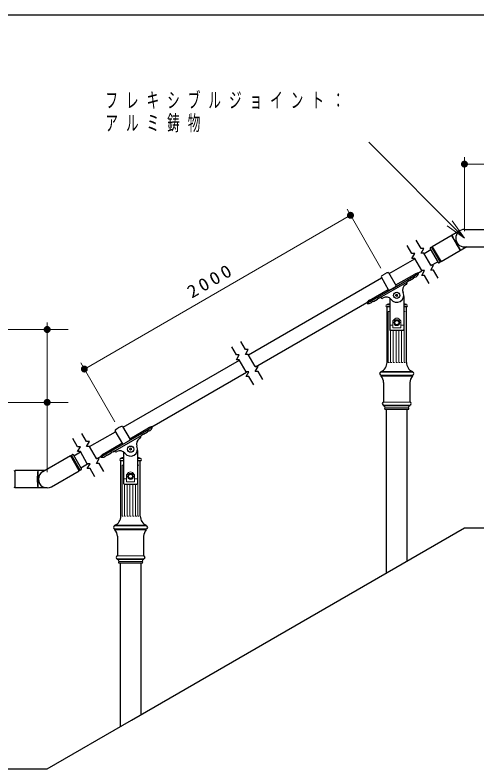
# Model space of a CAD drawing. Units: millimetres on the paper, scale 1:20. Extents: x -365 to 0, y 0 to 257.
# Drawn here: x -128.9 to -62.7, y 149 to 257 of the extents above; entities that cross this region are included whole.
import ezdxf

# ---------------------------------------------------------------- set-up
doc = ezdxf.new("R2010")
doc.units = ezdxf.units.MM
doc.layers.add('1_20', color=3, linetype='Continuous', lineweight=25)
doc.layers.add('NAKAMURA図枠', color=7, linetype='Continuous', lineweight=13)
doc.styles.add('ＭＳ ゴシック', font='')
doc.styles.get('ＭＳ ゴシック').set_extended_font_data('MS Gothic')

# ---------------------------------------------------------------- blocks, each defined once
blk = doc.blocks.new('filled_dot')
at = {"color": 0, "linetype": 'Continuous', "lineweight": -2, "const_width": 1.25}
blk.add_lwpolyline([(-0.625, 0, 1), (0.625, 0, 1)], format="xyb", close=True, dxfattribs=at)
blk = doc.blocks.new('open_arrow')
at = {"color": 0, "linetype": 'Continuous', "lineweight": -2}
blk.add_lwpolyline([(7.5, 1.25), (0, 0), (7.5, -1.25)], dxfattribs=at)

msp = doc.modelspace()

# ---------------------------------------------------------------- linework, layer by layer
at = {"layer": '1_20', "color": 7, "lineweight": 13}
for p, q in [((-64.505, 225.045), (-78.197, 238.78)), ((-64.505, 226.045), (-64.505, 236.658)), ((-64.505, 235.658), (-34.505, 235.658)), ((-76.462, 220.754), (-81.331, 229.187)), ((-118.971, 206.301), (-80.831, 228.321)), ((-75.206, 215.546), (-75.601, 215.546)), ((-75.206, 215.496), (-75.601, 215.496)), ((-72.81, 215.546), (-73.206, 215.546)), ((-72.81, 215.496), (-73.206, 215.496)), ((-75.264, 214.546), (-75.412, 214.546)), ((-75.412, 207.246), (-75.412, 214.546)), ((-73.147, 214.546), (-72.999, 214.546)), ((-73.147, 214.546), (-73.147, 207.246)), ((-124.296, 202.525), (-124.296, 212.964)), ((-74.781, 213.192), (-74.486, 213.481)), ((-74.781, 213.192), (-74.781, 212.188)), ((-73.631, 213.192), (-73.925, 213.481)), ((-73.631, 213.192), (-73.631, 212.188)), ((-229.796, 211.964), (-121.296, 211.964)), ((-75.206, 212.575), (-74.781, 212.575)), ((-75.088, 211.846), (-75.088, 207.246)), ((-74.781, 212.188), (-73.631, 212.188)), ((-74.711, 207.246), (-74.711, 211.846)), ((-74.306, 211.846), (-74.306, 207.246)), ((-73.895, 207.246), (-73.895, 211.846)), ((-73.631, 212.575), (-73.206, 212.575)), ((-73.502, 207.246), (-73.502, 211.846)), ((-75.412, 207.246), (-75.412, 207.416)), ((-114.602, 198.734), (-119.471, 207.167)), ((-75.412, 207.246), (-75.264, 207.246)), ((-75.088, 207.246), (-74.91, 207.246)), ((-74.711, 207.246), (-74.516, 207.246)), ((-74.306, 207.246), (-74.106, 207.246)), ((-73.895, 207.246), (-73.701, 207.246)), ((-73.502, 207.246), (-73.324, 207.246)), ((-72.999, 207.246), (-73.147, 207.246)), ((-76.456, 205.946), (-71.956, 205.946)), ((-71.956, 205.846), (-76.456, 205.846)), ((-71.956, 205.446), (-76.456, 205.446)), ((-71.956, 205.296), (-76.456, 205.296)), ((-124.296, 191.525), (-124.296, 202.525)), ((-151.831, 201.525), (-121.296, 201.525)), ((-72.331, 201.546), (-76.081, 201.546)), ((-72.331, 201.146), (-76.081, 201.146)), ((-76.081, 201.046), (-72.331, 201.046)), ((-75.856, 200.746), (-72.556, 200.746)), ((-113.346, 193.526), (-113.742, 193.526)), ((-113.346, 193.476), (-113.742, 193.476)), ((-110.95, 193.526), (-111.346, 193.526)), ((-110.95, 193.476), (-111.346, 193.476)), ((-113.405, 192.526), (-113.553, 192.526)), ((-113.553, 185.226), (-113.553, 192.526)), ((-111.287, 192.526), (-111.14, 192.526)), ((-111.287, 192.526), (-111.287, 185.226)), ((-112.921, 191.171), (-112.627, 191.461)), ((-112.921, 191.171), (-112.921, 190.168)), ((-111.771, 191.171), (-112.066, 191.461)), ((-111.771, 191.171), (-111.771, 190.168)), ((-113.346, 190.555), (-112.921, 190.555)), ((-112.921, 190.168), (-111.771, 190.168)), ((-111.771, 190.555), (-111.346, 190.555)), ((-113.228, 189.826), (-113.228, 185.226)), ((-112.851, 185.226), (-112.851, 189.826)), ((-112.446, 189.826), (-112.446, 185.226)), ((-112.035, 185.226), (-112.035, 189.826)), ((-111.642, 185.226), (-111.642, 189.826)), ((-113.553, 185.226), (-113.553, 185.395)), ((-113.553, 185.226), (-113.405, 185.226)), ((-113.228, 185.226), (-113.05, 185.226)), ((-112.851, 185.226), (-112.657, 185.226)), ((-112.446, 185.226), (-112.246, 185.226)), ((-112.035, 185.226), (-111.841, 185.226)), ((-111.642, 185.226), (-111.464, 185.226)), ((-111.14, 185.226), (-111.287, 185.226)), ((-114.596, 183.926), (-110.096, 183.926)), ((-110.096, 183.826), (-114.596, 183.826)), ((-110.096, 183.426), (-114.596, 183.426)), ((-110.096, 183.276), (-114.596, 183.276)), ((-110.471, 179.526), (-114.221, 179.526)), ((-110.471, 179.126), (-114.221, 179.126)), ((-114.221, 179.026), (-110.471, 179.026)), ((-113.996, 178.726), (-110.696, 178.726))]:
    msp.add_line(p, q, dxfattribs=at)
at = {"layer": '1_20'}
for p, q in [((-65.13, 226.127), (-69.114, 223.827)), ((-64.505, 226.295), (-59.905, 226.295)), ((-65.05, 223.287), (-66.3, 225.452)), ((-69.411, 223.541), (-68.261, 221.549)), ((-69.244, 223.752), (-69.374, 223.677)), ((-69.244, 223.752), (-67.994, 221.587)), ((-69.114, 223.827), (-67.864, 221.662)), ((-64.171, 223.795), (-67.864, 221.662)), ((-64.505, 223.795), (-59.905, 223.795)), ((-70.299, 222.854), (-69.336, 223.411)), ((-75.29, 219.973), (-71.598, 222.104)), ((-69.299, 221.122), (-68.336, 221.679)), ((-67.994, 221.587), (-68.124, 221.512)), ((-71.173, 220.04), (-70.598, 220.372)), ((-95.449, 208.334), (-76.372, 219.348)), ((-76.453, 219.489), (-75.365, 217.604)), ((-76.282, 219.692), (-75.962, 219.888)), ((-75.632, 220.067), (-75.962, 219.888)), ((-75.371, 220.114), (-74.282, 218.229)), ((-74.789, 217.857), (-71.542, 219.732)), ((-74.313, 218.347), (-71.635, 219.893)), ((-72.357, 218.981), (-71.783, 219.313)), ((-71.491, 219.481), (-71.421, 219.522)), ((-71.094, 219.956), (-71.14, 220.036)), ((-76.688, 216.481), (-72.649, 218.813)), ((-74.322, 218.313), (-74.279, 218.239)), ((-74.296, 218.221), (-74.282, 218.229)), ((-72.827, 218.422), (-72.929, 218.363)), ((-72.797, 218.655), (-72.778, 218.523)), ((-78.139, 216.138), (-75.452, 217.69)), ((-78.037, 215.982), (-74.789, 217.857)), ((-75.418, 217.68), (-75.375, 217.606)), ((-75.365, 217.604), (-75.351, 217.611)), ((-75.115, 217.672), (-74.466, 218.047)), ((-77.554, 215.981), (-76.979, 216.313)), ((-76.477, 216.53), (-76.372, 216.448)), ((-76.26, 216.44), (-76.158, 216.499)), ((-75.206, 216.449), (-75.206, 211.946)), ((-74.206, 216.991), (-74.331, 216.918)), ((-74.331, 216.774), (-74.331, 216.918)), ((-74.206, 216.702), (-74.331, 216.774)), ((-74.081, 216.918), (-74.206, 216.991)), ((-74.081, 216.774), (-74.206, 216.702)), ((-74.081, 216.774), (-74.081, 216.918)), ((-73.206, 216.675), (-73.206, 211.946)), ((-94.449, 206.602), (-78.488, 215.817)), ((-78.455, 215.706), (-78.501, 215.786)), ((-77.916, 215.772), (-77.845, 215.813)), ((-75.601, 215.546), (-75.601, 215.496)), ((-75.206, 215.196), (-75.601, 215.196)), ((-75.601, 207.246), (-75.601, 215.196)), ((-72.81, 215.196), (-73.206, 215.196)), ((-72.81, 215.546), (-72.81, 215.496)), ((-72.81, 207.246), (-72.81, 215.196)), ((-74.393, 213.271), (-74.581, 212.946)), ((-74.581, 212.946), (-74.393, 212.621)), ((-74.018, 213.271), (-74.393, 213.271)), ((-73.831, 212.946), (-74.018, 213.271)), ((-74.018, 212.621), (-73.831, 212.946)), ((-75.106, 211.846), (-73.306, 211.846)), ((-74.393, 212.621), (-74.018, 212.621)), ((-113.43, 197.953), (-96.748, 207.584)), ((-109.314, 198.02), (-95.748, 205.852)), ((-76.456, 205.846), (-76.456, 205.946)), ((-76.456, 205.296), (-76.456, 205.446)), ((-71.956, 205.846), (-71.956, 205.946)), ((-71.956, 205.296), (-71.956, 205.446)), ((-76.081, 204.374), (-76.081, 201.546)), ((-72.331, 204.374), (-72.331, 201.546)), ((-76.081, 201.046), (-76.081, 201.146)), ((-72.331, 201.046), (-72.331, 201.146)), ((-75.856, 200.546), (-72.556, 200.546)), ((-75.706, 200.546), (-75.706, 177.078)), ((-72.706, 178.81), (-72.706, 200.546)), ((-114.422, 197.672), (-114.102, 197.868)), ((-113.773, 198.047), (-114.102, 197.868)), ((-113.511, 198.094), (-112.422, 196.208)), ((-112.93, 195.837), (-109.682, 197.712)), ((-112.453, 196.327), (-109.775, 197.873)), ((-109.234, 197.936), (-109.28, 198.016)), ((-118.224, 195.185), (-114.512, 197.328)), ((-114.828, 194.461), (-110.789, 196.793)), ((-114.594, 197.469), (-113.505, 195.583)), ((-110.937, 196.635), (-110.918, 196.503)), ((-110.498, 196.961), (-109.923, 197.293)), ((-109.632, 197.461), (-109.561, 197.502)), ((-116.279, 194.118), (-113.592, 195.669)), ((-116.177, 193.962), (-112.93, 195.837)), ((-113.558, 195.66), (-113.515, 195.586)), ((-113.505, 195.583), (-113.491, 195.591)), ((-113.256, 195.651), (-112.606, 196.026)), ((-112.463, 196.293), (-112.42, 196.218)), ((-112.436, 196.2), (-112.422, 196.208)), ((-110.967, 196.402), (-111.069, 196.343)), ((-120.466, 193.891), (-119.523, 194.435)), ((-114.617, 194.51), (-114.512, 194.427)), ((-114.4, 194.419), (-114.298, 194.478)), ((-113.346, 194.428), (-113.346, 189.926)), ((-112.346, 194.97), (-112.471, 194.898)), ((-112.471, 194.754), (-112.471, 194.898)), ((-112.346, 194.682), (-112.471, 194.754)), ((-112.221, 194.898), (-112.346, 194.97)), ((-112.221, 194.754), (-112.346, 194.682)), ((-112.221, 194.754), (-112.221, 194.898)), ((-111.346, 194.655), (-111.346, 189.926)), ((-124.921, 191.607), (-120.938, 193.907)), ((-119.688, 191.742), (-120.938, 193.907)), ((-120.808, 193.982), (-120.678, 194.057)), ((-119.558, 191.817), (-120.808, 193.982)), ((-119.391, 192.029), (-120.541, 194.02)), ((-117.224, 193.453), (-116.629, 193.797)), ((-116.595, 193.686), (-116.641, 193.766)), ((-116.056, 193.752), (-115.985, 193.793)), ((-115.694, 193.961), (-115.119, 194.293)), ((-113.742, 193.526), (-113.742, 193.476)), ((-110.95, 193.526), (-110.95, 193.476)), ((-119.466, 192.158), (-118.523, 192.703)), ((-113.346, 193.176), (-113.742, 193.176)), ((-113.742, 185.226), (-113.742, 193.176)), ((-110.95, 193.176), (-111.346, 193.176)), ((-110.95, 185.226), (-110.95, 193.176)), ((-128.896, 189.275), (-128.896, 191.775)), ((-124.631, 191.775), (-128.896, 191.775)), ((-125.646, 191.775), (-125.646, 189.275)), ((-123.671, 189.442), (-119.688, 191.742)), ((-119.558, 191.817), (-119.428, 191.892)), ((-112.534, 191.251), (-112.721, 190.926)), ((-112.158, 191.251), (-112.534, 191.251)), ((-111.971, 190.926), (-112.158, 191.251)), ((-112.721, 190.926), (-112.534, 190.601)), ((-112.534, 190.601), (-112.158, 190.601)), ((-112.158, 190.601), (-111.971, 190.926)), ((-124.296, 189.275), (-128.896, 189.275)), ((-113.246, 189.826), (-111.446, 189.826)), ((-114.596, 183.826), (-114.596, 183.926)), ((-110.096, 183.826), (-110.096, 183.926)), ((-114.596, 183.276), (-114.596, 183.426)), ((-112.216, 155.999), (-64.505, 183.545)), ((-110.096, 183.276), (-110.096, 183.426)), ((-64.505, 183.545), (-25.01, 183.545)), ((-114.221, 182.354), (-114.221, 179.526)), ((-110.471, 182.354), (-110.471, 179.526)), ((-114.221, 179.026), (-114.221, 179.126)), ((-113.996, 178.526), (-110.696, 178.526)), ((-113.846, 178.526), (-113.846, 155.058)), ((-110.846, 156.79), (-110.846, 178.526)), ((-110.471, 179.026), (-110.471, 179.126)), ((-124.296, 149.025), (-112.216, 155.999)), ((-356.716, 149.025), (-124.296, 149.025))]:
    msp.add_line(p, q, dxfattribs=at)
for points in [[(-68.248, 219.302), (-68.924, 220.472), (-69.324, 220.472), (-68.924, 221.165), (-69.324, 221.165), (-70.324, 222.897), (-70.724, 222.897), (-70.324, 223.59), (-70.724, 223.59), (-71.4, 224.76)], [(-69.547, 218.552), (-70.223, 219.722), (-70.623, 219.722), (-70.223, 220.415), (-70.623, 220.415), (-71.623, 222.147), (-72.023, 222.147), (-71.623, 222.84), (-72.023, 222.84), (-72.699, 224.01)], [(-94.702, 204.04), (-95.377, 205.211), (-95.777, 205.211), (-95.377, 205.904), (-95.777, 205.904), (-96.777, 207.636), (-97.177, 207.636), (-96.777, 208.328), (-97.177, 208.328), (-97.853, 209.499)], [(-93.403, 204.79), (-94.078, 205.961), (-94.478, 205.961), (-94.078, 206.654), (-94.478, 206.654), (-95.478, 208.386), (-95.878, 208.386), (-95.478, 209.078), (-95.878, 209.078), (-96.554, 210.249)], [(-116.168, 191.625), (-116.844, 192.795), (-117.244, 192.795), (-116.844, 193.488), (-117.244, 193.488), (-118.244, 195.22), (-118.644, 195.22), (-118.244, 195.913), (-118.644, 195.913), (-119.319, 197.083)], [(-117.467, 190.875), (-118.143, 192.045), (-118.543, 192.045), (-118.143, 192.738), (-118.543, 192.738), (-119.543, 194.47), (-119.943, 194.47), (-119.543, 195.163), (-119.943, 195.163), (-120.619, 196.333)]]:
    msp.add_lwpolyline(points, dxfattribs=at)
for centre, radius in [((-74.206, 216.846), 0.45), ((-74.206, 212.946), 0.312), ((-112.346, 194.826), 0.45), ((-112.346, 190.926), 0.312)]:
    msp.add_circle(centre, radius, dxfattribs=at)
at = {"layer": '1_20', "color": 7, "lineweight": 13}
for centre in [(-74.206, 212.946), (-112.346, 190.926)]:
    msp.add_circle(centre, 0.425, dxfattribs=at)
at = {"layer": '1_20'}
for centre, radius, start, end in [((-64.505, 225.045), 1.25, 90, 270), ((-55.375, 230.316), 11.959, 204, 216), ((-69.324, 223.591), 0.1, 120, 210), ((-69.179, 223.79), 0.075, 210, 30), ((-68.174, 221.599), 0.1, 210, 300), ((-67.929, 221.625), 0.075, 30, 210), ((-75.842, 219.147), 0.7, 128.89234, 150.77855), ((-75.38, 219.414), 0.7, 89.22145, 111.10766), ((-70.879, 218.084), 1.526, 113.66623, 126.33377), ((-71.085, 218.913), 1.124, 92.82409, 119.32197), ((-68.914, 215.051), 5.368, 113.95761, 119.30569), ((-71.773, 220.127), 0.7, 300.1917, 345.85928), ((-74.728, 218.473), 0.5, 301.58648, 331.84923), ((-74.301, 218.325), 0.025, 120, 210), ((-74.286, 218.235), 0.0075, 300, 30), ((-72.491, 217.605), 0.875, 120, 203.8768), ((-72.877, 218.509), 0.1, 300, 8.19859), ((-72.698, 218.67), 0.1, 120, 188.19859), ((-71.745, 217.584), 1.526, 113.66623, 126.33377), ((-75.439, 217.668), 0.025, 30, 120), ((-75.368, 217.61), 0.0075, 210, 300), ((-75.353, 218.111), 0.5, 268.15077, 298.41352), ((-74.206, 216.846), 1, 300, 23.8768), ((-77.557, 215.177), 1.124, 120.67803, 147.17591), ((-75.297, 211.366), 5.368, 120.69431, 126.04239), ((-76.941, 214.584), 1.526, 113.66623, 126.33377), ((-76.075, 215.084), 1.526, 113.66623, 126.33377), ((-76.539, 216.452), 0.1, 51.80141, 120), ((-76.31, 216.526), 0.1, 231.80141, 300), ((-75.72, 215.741), 0.875, 36.1232, 120), ((-74.206, 216.846), 1, 216.1232, 300), ((-74.206, 216.646), 1, 0, 5.73917), ((-78.264, 216.38), 0.7, 254.14072, 299.8083), ((-75.601, 215.346), 0.15, 90, 270), ((-74.206, 209.129), 6.568, 98.75788, 102.26889), ((-74.206, 209.129), 6.568, 77.73111, 81.24212), ((-72.81, 215.346), 0.15, 270, 90), ((-75.106, 211.946), 0.1, 180, 270), ((-73.306, 211.946), 0.1, 270, 0), ((-77.001, 207.236), 1.4, 292.93686, 0.43755), ((-71.41, 207.236), 1.4, 179.56245, 247.06314), ((-76.456, 205.646), 0.2, 90, 270), ((-77.48, 204.342), 1.4, 1.29396, 42.95511), ((-70.931, 204.342), 1.4, 137.04489, 178.70604), ((-71.956, 205.646), 0.2, 270, 90), ((-76.081, 201.346), 0.2, 90, 270), ((-76.205, 200.719), 0.35, 4.47753, 69.26226), ((-72.207, 200.719), 0.35, 110.73774, 175.52247), ((-72.331, 201.346), 0.2, 270, 90), ((-75.856, 200.646), 0.1, 90, 270), ((-72.556, 200.646), 0.1, 270, 90), ((-113.983, 197.127), 0.7, 128.89234, 150.77855), ((-113.521, 197.394), 0.7, 89.22145, 111.10766), ((-109.225, 196.893), 1.124, 92.82409, 119.32197), ((-107.055, 193.031), 5.368, 113.95761, 119.30569), ((-109.913, 198.107), 0.7, 300.1917, 345.85928), ((-110.838, 196.649), 0.1, 120, 188.19859), ((-109.885, 195.564), 1.526, 113.66623, 126.33377), ((-109.019, 196.064), 1.526, 113.66623, 126.33377), ((-113.58, 195.648), 0.025, 30, 120), ((-113.509, 195.59), 0.0075, 210, 300), ((-113.494, 196.091), 0.5, 268.15077, 298.41352), ((-112.868, 196.452), 0.5, 301.58648, 331.84923), ((-112.441, 196.305), 0.025, 120, 210), ((-112.426, 196.215), 0.0075, 300, 30), ((-110.632, 195.585), 0.875, 120, 203.8768), ((-111.017, 196.488), 0.1, 300, 8.19859), ((-114.215, 193.064), 1.526, 113.66623, 126.33377), ((-114.679, 194.432), 0.1, 51.80141, 120), ((-114.45, 194.506), 0.1, 231.80141, 300), ((-113.861, 193.721), 0.875, 36.1232, 120), ((-112.346, 194.826), 1, 300, 23.8768), ((-112.346, 194.626), 1, 0, 5.73917), ((-120.873, 193.945), 0.075, 210, 30), ((-120.628, 193.97), 0.1, 30, 120), ((-115.697, 193.156), 1.124, 120.67803, 147.17591), ((-113.437, 189.346), 5.368, 120.69431, 126.04239), ((-116.404, 194.359), 0.7, 254.14072, 299.8083), ((-115.081, 192.564), 1.526, 113.66623, 126.33377), ((-113.742, 193.326), 0.15, 90, 270), ((-112.346, 187.108), 6.568, 98.75788, 102.26889), ((-112.346, 194.826), 1, 216.1232, 300), ((-112.346, 187.108), 6.568, 77.73111, 81.24212), ((-110.95, 193.326), 0.15, 270, 90), ((-128.971, 191.775), 0.075, 180, 0), ((-113.753, 190.525), 11.959, 174, 186), ((-124.296, 190.525), 1.25, 120, 300), ((-119.623, 191.779), 0.075, 30, 210), ((-119.478, 191.979), 0.1, 300, 30), ((-128.971, 189.275), 0.075, 0, 180), ((-113.246, 189.926), 0.1, 180, 270), ((-111.446, 189.926), 0.1, 270, 0), ((-115.142, 185.215), 1.4, 292.93686, 0.43755), ((-109.55, 185.215), 1.4, 179.56245, 247.06314), ((-114.596, 183.626), 0.2, 90, 270), ((-110.096, 183.626), 0.2, 270, 90), ((-115.621, 182.322), 1.4, 1.29396, 42.95511), ((-109.071, 182.322), 1.4, 137.04489, 178.70604), ((-114.221, 179.326), 0.2, 90, 270), ((-110.471, 179.326), 0.2, 270, 90), ((-114.345, 178.699), 0.35, 4.47753, 69.26226), ((-113.996, 178.626), 0.1, 90, 270), ((-110.347, 178.699), 0.35, 110.73774, 175.52247), ((-110.696, 178.626), 0.1, 270, 90)]:
    msp.add_arc(centre, radius, start, end, dxfattribs=at)
at = {"layer": '1_20', "color": 7, "lineweight": 13}
for centre in [(-74.206, 213.196), (-112.346, 191.176)]:
    msp.add_arc(centre, 0.4, 45.46168, 134.53832, dxfattribs=at)
at = {"layer": 'NAKAMURA図枠', "color": 20, "lineweight": 25}
msp.add_line((0, 257), (-365, 257), dxfattribs=at)

# ---------------------------------------------------------------- block references
at = {"layer": '1_20', "color": 7, "lineweight": 13, "xscale": 0.4, "yscale": 0.4}
for p in [(-64.505, 235.658), (-124.296, 211.964), (-124.296, 201.525)]:
    msp.add_blockref('filled_dot', p, dxfattribs=at)
for name, p, rotation in [('filled_dot', (-80.831, 228.321), 210), ('open_arrow', (-64.505, 225.045), 134.9), ('filled_dot', (-118.971, 206.301), 30)]:
    msp.add_blockref(name, p, dxfattribs=dict(at, rotation=rotation))

# ---------------------------------------------------------------- texts
at = {"layer": '1_20', "color": 7, "char_height": 2.199, "attachment_point": 4, "style": 'ＭＳ ゴシック'}
for s, insert in [('\\T1.64;\\W0.6;フレキシブルジョイント：', (-115.949, 244.73)), ('\\T1.64;\\W0.6;アルミ鋳物', (-115.949, 241.43))]:
    msp.add_mtext(s, dxfattribs=dict(at, insert=insert))
at = {"layer": '1_20', "color": 7, "insert": (-100.401, 218.177), "char_height": 1.833, "attachment_point": 8, "rotation": 30, "style": 'ＭＳ ゴシック'}
msp.add_mtext('\\T1.33;\\W1.1;2000', dxfattribs=at)

doc.saveas('drawing.dxf')
